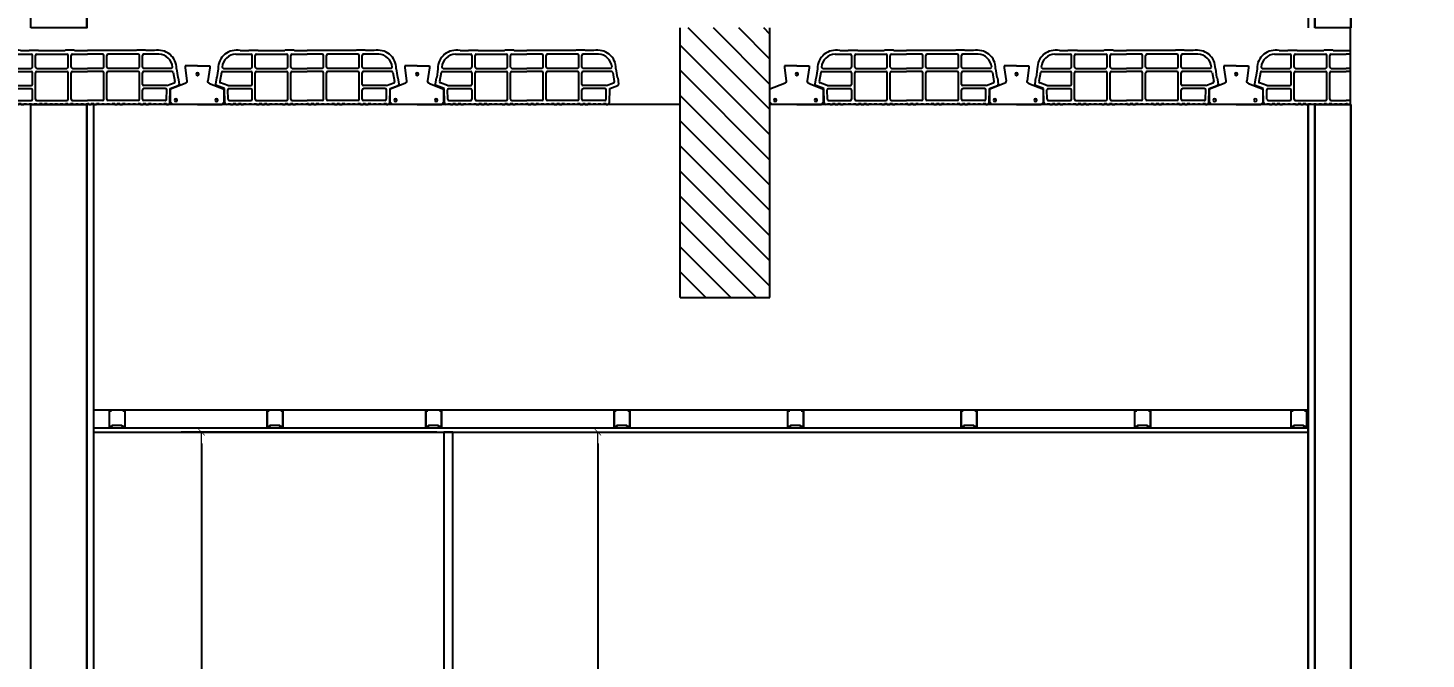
# Model space of a CAD drawing. Header units: metres. Extents: x 126 to 596, y -539 to -70.
# Drawn here: x 350.193 to 353.307, y -380.29 to -378.885 of the extents above; entities that cross this region are included whole.
import ezdxf

# ---------------------------------------------------------------- set-up
doc = ezdxf.new("R2010")
doc.units = ezdxf.units.M
doc.header["$LTSCALE"] = 10
for name, color, linetype in [('01', 1, 'Continuous'), ('02', 2, 'Continuous'), ('02-LH ladrillo hueco 02', 1, 'Continuous'), ('1_MUROS', 6, 'Continuous'), ('A- Hatch Hormigon', 255, 'Continuous'), ('A-Aberturas', 2, 'Continuous'), ('A-Muros', 4, 'Continuous'), ('A-Revoques', 1, 'Continuous'), ('Corte t', 2, 'Continuous'), ('Losa rap sapito', 251, 'Continuous'), ('PISO', 251, 'Continuous'), ('TM-REVOQUE', 2, 'Continuous'), ('V-01', 1, 'Continuous')]:
    doc.layers.add(name, color=color, linetype=linetype)
doc.layers.add('Dimension', color=3, linetype='Continuous', lineweight=5)
doc.layers.add('M1-Muro Común 20', color=12, linetype='Continuous', transparency=0.5)
doc.styles.add('Verdana', font='verdana.ttf')
doc.dimstyles.new('ST-COTA-25', dxfattribs={"dimscale": 0.25, "dimtxt": 0.3, "dimasz": 0.1, "dimexe": 0.18, "dimexo": 0.0625, "dimgap": 0.09, "dimtad": 1, "dimzin": 1, "dimdsep": 46, "dimtxsty": 'Verdana', "dimblk1": 'COTA_N', "dimblk2": 'COTA_N', "dimsah": 1, "dimcen": 0.09, "dimclrd": 8, "dimclre": 8, "dimclrt": 7, "dimadec": 0, "dimazin": 0, "dimtfac": 1, "dimtix": 1, "dimtmove": 0, "dimatfit": 3, "dimldrblk": 'COTA_N', "dimfxl": 0.18, "dimtolj": 1, "dimtzin": 0, "dimarcsym": 0})

# ---------------------------------------------------------------- blocks, each defined once
blk = doc.blocks.new('COTA_N')
for p, q in [((-1, 0), (0, 0)), ((0, 0.5), (0, -0.5))]:
    blk.add_line(p, q)
at = {"color": 3, "const_width": 0.065}
blk.add_lwpolyline([(0.14, 0.14), (0.28, 0.28), (0, 0), (-0.14, -0.14), (-0.28, -0.28)], dxfattribs=at)
blk = doc.blocks.new('*D121')
at = {"layer": 'Defpoints', "color": 0, "transparency": 16777216}
for p in [(9.8733, 2.67), (9.3337, 0.07), (9.922, 0.07)]:
    blk.add_point(p, dxfattribs=at)
at = {"layer": 'Dimension', "color": 8, "lineweight": -2, "transparency": 16777216}
for p, q in [((9.8577, 2.67), (9.2887, 2.67)), ((9.3337, 2.645), (9.3337, 0.095)), ((9.9063, 0.07), (9.2887, 0.07))]:
    blk.add_line(p, q, dxfattribs=at)
at = {"layer": 'Dimension', "color": 8, "lineweight": -2, "transparency": 16777216, "xscale": 0.025, "yscale": 0.025, "zscale": 0.025}
for p, rotation in [((9.3337, 2.67), 90), ((9.3337, 0.07), 270)]:
    blk.add_blockref('COTA_N', p, dxfattribs=dict(at, rotation=rotation))
at = {"layer": 'Dimension', "color": 2, "transparency": 16777216, "insert": (9.2089, 1.37), "char_height": 0.075, "attachment_point": 5, "rotation": 90, "style": 'Verdana'}
blk.add_mtext('\\A1;2.60\\PCIELORRASO', dxfattribs=at)
blk = doc.blocks.new('*D128')
at = {"layer": 'Defpoints', "color": 0, "transparency": 16777216}
for p in [(10.05, 2.67), (10.05, 0.07), (10.2165, 0.07)]:
    blk.add_point(p, dxfattribs=at)
at = {"layer": 'Dimension', "color": 8, "lineweight": -2, "transparency": 16777216}
for p, q in [((10.0656, 2.67), (10.2615, 2.67)), ((10.2165, 2.645), (10.2165, 0.095)), ((10.0656, 0.07), (10.2615, 0.07))]:
    blk.add_line(p, q, dxfattribs=at)
at = {"layer": 'Dimension', "color": 8, "lineweight": -2, "transparency": 16777216, "xscale": 0.025, "yscale": 0.025, "zscale": 0.025}
for p, rotation in [((10.2165, 2.67), 90), ((10.2165, 0.07), 270)]:
    blk.add_blockref('COTA_N', p, dxfattribs=dict(at, rotation=rotation))
at = {"layer": 'Dimension', "color": 2, "transparency": 16777216, "insert": (10.0916, 1.52), "char_height": 0.075, "attachment_point": 5, "rotation": 90, "style": 'Verdana'}
blk.add_mtext('\\A1;2.60\\PCIELORRASO', dxfattribs=at)
blk = doc.blocks.new('VIGUETA NUEVA')
at = {"layer": '02'}
for p, q in [((852.3054, 1549.6661), (852.2767, 1549.6661)), ((852.2767, 1549.6661), (852.2767, 1549.6611)), ((852.2767, 1549.6611), (852.2809, 1549.6312)), ((852.3054, 1549.6661), (852.3342, 1549.6661)), ((852.3342, 1549.6611), (852.3299, 1549.6312)), ((852.3342, 1549.6661), (852.3342, 1549.6611)), ((852.2769, 1549.6243), (852.2429, 1549.6111)), ((852.2429, 1549.5811), (852.2429, 1549.6111)), ((852.3339, 1549.6243), (852.3679, 1549.6111)), ((852.3679, 1549.5811), (852.3679, 1549.6111)), ((852.2429, 1549.5811), (852.2479, 1549.5761)), ((852.3054, 1549.5761), (852.2479, 1549.5761)), ((852.3054, 1549.5761), (852.3629, 1549.5761)), ((852.3679, 1549.5811), (852.3629, 1549.5761))]:
    blk.add_line(p, q, dxfattribs=at)
for centre, start, end in [((852.2739, 1549.6307), 294.8533, 4.4381), ((852.3369, 1549.6307), 175.5619, 245.1467)]:
    blk.add_arc(centre, 0.00704, start, end, dxfattribs=at)
blk = doc.blocks.new('VIGUETA NUEVA1')
at = {"layer": 'PISO'}
for centre in [(0, -0.02), (-0.0444, -0.0805), (0.0504, -0.0805)]:
    blk.add_circle(centre, 0.00324, dxfattribs=at)
at = {"layer": '1_MUROS'}
blk.add_blockref('VIGUETA NUEVA', (-852.3054, -1549.6661), dxfattribs=at)
blk = doc.blocks.new('Losa rap zapito')
at = {"layer": 'Losa rap sapito'}
for p, q in [((283.7813, -291.7641), (283.8003, -291.7641)), ((283.8012, -291.7632), (283.8205, -291.7632)), ((283.8215, -291.7641), (283.8806, -291.7641)), ((283.9008, -291.7632), (283.8815, -291.7632)), ((283.9018, -291.7641), (283.9304, -291.7641)), ((283.959, -291.7641), (283.9304, -291.7641)), ((283.9599, -291.7632), (283.9792, -291.7632)), ((284.0393, -291.7641), (283.9802, -291.7641)), ((284.0595, -291.7632), (284.0402, -291.7632)), ((284.0795, -291.7641), (284.0605, -291.7641)), ((283.7711, -291.7719), (283.8051, -291.7719)), ((283.808, -291.8006), (283.808, -291.7747)), ((283.8147, -291.8006), (283.8147, -291.7747)), ((283.8176, -291.7719), (283.8844, -291.7719)), ((283.8873, -291.8006), (283.8873, -291.7747)), ((283.8941, -291.8006), (283.8941, -291.7747)), ((283.897, -291.7719), (283.9304, -291.7719)), ((283.9638, -291.7719), (283.9304, -291.7719)), ((283.9667, -291.8006), (283.9667, -291.7747)), ((283.9734, -291.8006), (283.9734, -291.7747)), ((284.0431, -291.7719), (283.9763, -291.7719)), ((284.046, -291.8006), (284.046, -291.7747)), ((284.0527, -291.8006), (284.0527, -291.7747)), ((284.0896, -291.7719), (284.0556, -291.7719)), ((283.7282, -291.8243), (283.7262, -291.8386)), ((283.732, -291.8042), (283.7293, -291.8235)), ((283.7394, -291.8124), (283.7357, -291.8329)), ((283.7422, -291.8103), (283.8051, -291.8103)), ((283.7437, -291.8035), (283.8051, -291.8035)), ((283.7534, -291.8103), (283.8051, -291.8103)), ((283.808, -291.8391), (283.808, -291.8132)), ((283.8147, -291.8721), (283.8147, -291.8132)), ((283.8176, -291.8035), (283.8844, -291.8035)), ((283.8176, -291.8103), (283.8844, -291.8103)), ((283.8873, -291.8721), (283.8873, -291.8132)), ((283.8941, -291.8721), (283.8941, -291.8132)), ((283.897, -291.8035), (283.9304, -291.8035)), ((283.897, -291.8103), (283.9304, -291.8103)), ((283.9638, -291.8035), (283.9304, -291.8035)), ((283.9638, -291.8103), (283.9304, -291.8103)), ((283.9667, -291.8721), (283.9667, -291.8132)), ((283.9734, -291.8721), (283.9734, -291.8132)), ((284.0431, -291.8035), (283.9763, -291.8035)), ((284.0431, -291.8103), (283.9763, -291.8103)), ((284.046, -291.8721), (284.046, -291.8132)), ((284.0527, -291.8391), (284.0527, -291.8132)), ((284.117, -291.8035), (284.0556, -291.8035)), ((284.1186, -291.8103), (284.0556, -291.8103)), ((284.1073, -291.8103), (284.0556, -291.8103)), ((284.1214, -291.8124), (284.125, -291.8329)), ((284.1287, -291.8042), (284.1314, -291.8235)), ((284.1325, -291.8243), (284.1346, -291.8386)), ((283.7459, -291.8484), (283.728, -291.8417)), ((283.7534, -291.842), (283.7376, -291.836)), ((283.7466, -291.8799), (283.7459, -291.8484)), ((283.7534, -291.842), (283.8051, -291.842)), ((283.7542, -291.8721), (283.7536, -291.851)), ((283.7565, -291.8487), (283.8051, -291.8487)), ((283.808, -291.8721), (283.808, -291.8516)), ((284.0527, -291.8721), (284.0527, -291.8516)), ((284.1073, -291.842), (284.0556, -291.842)), ((284.1043, -291.8487), (284.0556, -291.8487)), ((284.1066, -291.8721), (284.1071, -291.851)), ((284.1073, -291.842), (284.1232, -291.836)), ((284.1141, -291.8799), (284.1149, -291.8484)), ((284.1149, -291.8484), (284.1327, -291.8417)), ((283.7541, -291.8836), (283.7504, -291.8836)), ((283.7541, -291.8836), (283.7516, -291.8836)), ((283.7541, -291.8836), (283.7516, -291.8836)), ((283.7541, -291.8836), (283.7541, -291.8827)), ((283.7541, -291.8827), (283.7598, -291.8827)), ((283.7571, -291.8749), (283.8051, -291.8749)), ((283.7598, -291.8836), (283.7598, -291.8827)), ((283.7598, -291.8836), (283.7656, -291.8836)), ((283.7714, -291.8827), (283.7656, -291.8827)), ((283.7656, -291.8836), (283.7656, -291.8827)), ((283.7714, -291.8836), (283.7714, -291.8827)), ((283.7714, -291.8836), (283.7772, -291.8836)), ((283.7772, -291.8836), (283.7772, -291.8827)), ((283.783, -291.8827), (283.7772, -291.8827)), ((283.783, -291.8836), (283.783, -291.8827)), ((283.783, -291.8836), (283.7887, -291.8836)), ((283.7887, -291.8836), (283.7887, -291.8827)), ((283.7887, -291.8827), (283.7945, -291.8827)), ((283.7945, -291.8836), (283.7945, -291.8827)), ((283.8003, -291.8836), (283.7945, -291.8836)), ((283.8003, -291.8827), (283.8061, -291.8827)), ((283.8003, -291.8836), (283.8003, -291.8827)), ((283.8061, -291.8836), (283.8061, -291.8827)), ((283.8119, -291.8836), (283.8061, -291.8836)), ((283.8119, -291.8827), (283.8176, -291.8827)), ((283.8119, -291.8836), (283.8119, -291.8827)), ((283.8119, -291.8827), (283.8176, -291.8827)), ((283.8176, -291.8749), (283.8844, -291.8749)), ((283.8176, -291.8836), (283.8176, -291.8827)), ((283.8176, -291.8836), (283.8234, -291.8836)), ((283.8292, -291.8827), (283.8234, -291.8827)), ((283.8234, -291.8836), (283.8234, -291.8827)), ((283.8292, -291.8836), (283.8292, -291.8827)), ((283.8292, -291.8836), (283.835, -291.8836)), ((283.835, -291.8836), (283.835, -291.8827)), ((283.8408, -291.8827), (283.835, -291.8827)), ((283.8408, -291.8836), (283.8408, -291.8827)), ((283.8408, -291.8836), (283.8465, -291.8836)), ((283.8465, -291.8836), (283.8465, -291.8827)), ((283.8465, -291.8827), (283.8523, -291.8827)), ((283.8523, -291.8836), (283.8523, -291.8827)), ((283.8581, -291.8836), (283.8523, -291.8836)), ((283.8581, -291.8827), (283.8639, -291.8827)), ((283.8581, -291.8836), (283.8581, -291.8827)), ((283.8639, -291.8836), (283.8639, -291.8827)), ((283.8697, -291.8836), (283.8639, -291.8836)), ((283.8697, -291.8827), (283.8755, -291.8827)), ((283.8697, -291.8836), (283.8697, -291.8827)), ((283.8697, -291.8827), (283.8755, -291.8827)), ((283.8755, -291.8836), (283.8755, -291.8827)), ((283.8755, -291.8836), (283.8812, -291.8836)), ((283.887, -291.8827), (283.8812, -291.8827)), ((283.8812, -291.8836), (283.8812, -291.8827)), ((283.887, -291.8836), (283.887, -291.8827)), ((283.887, -291.8836), (283.8928, -291.8836)), ((283.8928, -291.8836), (283.8928, -291.8827)), ((283.8986, -291.8827), (283.8928, -291.8827)), ((283.897, -291.8749), (283.9304, -291.8749)), ((283.8986, -291.8836), (283.8986, -291.8827)), ((283.8986, -291.8836), (283.9044, -291.8836)), ((283.9044, -291.8836), (283.9044, -291.8827)), ((283.9044, -291.8827), (283.9101, -291.8827)), ((283.9101, -291.8836), (283.9101, -291.8827)), ((283.9159, -291.8836), (283.9101, -291.8836)), ((283.9159, -291.8827), (283.9217, -291.8827)), ((283.9159, -291.8836), (283.9159, -291.8827)), ((283.9217, -291.8836), (283.9217, -291.8827)), ((283.9275, -291.8836), (283.9217, -291.8836)), ((283.9275, -291.8836), (283.9275, -291.8827)), ((283.9275, -291.8827), (283.9304, -291.8827)), ((283.9638, -291.8749), (283.9304, -291.8749)), ((283.9333, -291.8827), (283.9304, -291.8827)), ((283.9333, -291.8836), (283.9333, -291.8827)), ((283.9333, -291.8836), (283.939, -291.8836)), ((283.9448, -291.8827), (283.939, -291.8827)), ((283.939, -291.8836), (283.939, -291.8827)), ((283.9448, -291.8836), (283.9448, -291.8827)), ((283.9448, -291.8836), (283.9506, -291.8836)), ((283.9506, -291.8836), (283.9506, -291.8827)), ((283.9564, -291.8827), (283.9506, -291.8827)), ((283.9564, -291.8836), (283.9564, -291.8827)), ((283.9622, -291.8836), (283.9564, -291.8836)), ((283.9622, -291.8836), (283.9622, -291.8827)), ((283.9622, -291.8827), (283.9679, -291.8827)), ((283.9679, -291.8836), (283.9679, -291.8827)), ((283.9737, -291.8836), (283.9679, -291.8836)), ((283.9737, -291.8827), (283.9795, -291.8827)), ((283.9737, -291.8836), (283.9737, -291.8827)), ((284.0431, -291.8749), (283.9763, -291.8749)), ((283.9795, -291.8836), (283.9795, -291.8827)), ((283.9853, -291.8836), (283.9795, -291.8836)), ((283.9911, -291.8827), (283.9853, -291.8827)), ((283.9853, -291.8836), (283.9853, -291.8827)), ((283.9911, -291.8827), (283.9853, -291.8827)), ((283.9911, -291.8836), (283.9911, -291.8827)), ((283.9911, -291.8836), (283.9968, -291.8836)), ((284.0026, -291.8827), (283.9968, -291.8827)), ((283.9968, -291.8836), (283.9968, -291.8827)), ((284.0026, -291.8836), (284.0026, -291.8827)), ((284.0026, -291.8836), (284.0084, -291.8836)), ((284.0084, -291.8836), (284.0084, -291.8827)), ((284.0142, -291.8827), (284.0084, -291.8827)), ((284.0142, -291.8836), (284.0142, -291.8827)), ((284.02, -291.8836), (284.0142, -291.8836)), ((284.02, -291.8836), (284.02, -291.8827)), ((284.02, -291.8827), (284.0258, -291.8827)), ((284.0258, -291.8836), (284.0258, -291.8827)), ((284.0315, -291.8836), (284.0258, -291.8836)), ((284.0315, -291.8827), (284.0373, -291.8827)), ((284.0315, -291.8836), (284.0315, -291.8827)), ((284.0373, -291.8836), (284.0373, -291.8827)), ((284.0431, -291.8836), (284.0373, -291.8836)), ((284.0489, -291.8827), (284.0431, -291.8827)), ((284.0431, -291.8836), (284.0431, -291.8827)), ((284.0489, -291.8827), (284.0431, -291.8827)), ((284.0489, -291.8836), (284.0489, -291.8827)), ((284.0489, -291.8836), (284.0547, -291.8836)), ((284.0604, -291.8827), (284.0547, -291.8827)), ((284.0547, -291.8836), (284.0547, -291.8827)), ((284.1037, -291.8749), (284.0556, -291.8749)), ((284.0604, -291.8836), (284.0604, -291.8827)), ((284.0604, -291.8836), (284.0662, -291.8836)), ((284.0662, -291.8836), (284.0662, -291.8827)), ((284.072, -291.8827), (284.0662, -291.8827)), ((284.072, -291.8836), (284.072, -291.8827)), ((284.0778, -291.8836), (284.072, -291.8836)), ((284.0778, -291.8836), (284.0778, -291.8827)), ((284.0778, -291.8827), (284.0836, -291.8827)), ((284.0836, -291.8836), (284.0836, -291.8827)), ((284.0893, -291.8836), (284.0836, -291.8836)), ((284.0893, -291.8827), (284.0951, -291.8827)), ((284.0893, -291.8836), (284.0893, -291.8827)), ((284.0951, -291.8836), (284.0951, -291.8827)), ((284.1009, -291.8836), (284.0951, -291.8836)), ((284.1009, -291.8836), (284.1009, -291.8827)), ((284.1067, -291.8827), (284.1009, -291.8827)), ((284.1067, -291.8836), (284.1067, -291.8827)), ((284.1067, -291.8836), (284.1092, -291.8836)), ((284.1067, -291.8836), (284.1092, -291.8836)), ((284.1067, -291.8836), (284.1103, -291.8836))]:
    blk.add_line(p, q, dxfattribs=at)
for centre, radius, start, end in [((283.7724, -291.8035), 0.0404, 77.2971, 181.0135), ((283.8012, -291.7641), 0.000963, 90, 180), ((283.8205, -291.7641), 0.000963, 0, 90), ((283.8815, -291.7641), 0.000963, 90, 180), ((283.9008, -291.7641), 0.000963, 0, 90), ((283.9599, -291.7641), 0.000963, 90, 180), ((283.9792, -291.7641), 0.000963, 0, 90), ((284.0402, -291.7641), 0.000963, 90, 180), ((284.0595, -291.7641), 0.000963, 0, 90), ((284.0883, -291.8035), 0.0404, 358.9865, 102.7029), ((283.7724, -291.8035), 0.0317, 92.259, 174.7894), ((283.8051, -291.7747), 0.00289, 0, 90), ((283.8176, -291.7747), 0.00289, 90, 180), ((283.8844, -291.7747), 0.00289, 0, 90), ((283.897, -291.7747), 0.00289, 90, 180), ((283.9638, -291.7747), 0.00289, 0, 90), ((283.9763, -291.7747), 0.00289, 90, 180), ((284.0431, -291.7747), 0.00289, 0, 90), ((284.0556, -291.7747), 0.00289, 90, 180), ((284.0883, -291.8035), 0.0317, 5.2106, 87.741), ((283.7292, -291.8244), 0.000963, 81.8699, 171.8699), ((283.7422, -291.8132), 0.00289, 90, 165.2593), ((283.7437, -291.8006), 0.00289, 180.2316, 270), ((283.8051, -291.8006), 0.00289, 270, 0), ((283.8051, -291.8132), 0.00289, 0, 90), ((283.8176, -291.8006), 0.00289, 180, 270), ((283.8176, -291.8132), 0.00289, 90, 180), ((283.8844, -291.8006), 0.00289, 270, 0), ((283.8844, -291.8132), 0.00289, 0, 90), ((283.897, -291.8006), 0.00289, 180, 270), ((283.897, -291.8132), 0.00289, 90, 180), ((283.9638, -291.8006), 0.00289, 270, 0), ((283.9638, -291.8132), 0.00289, 0, 90), ((283.9763, -291.8006), 0.00289, 180, 270), ((283.9763, -291.8132), 0.00289, 90, 180), ((284.0431, -291.8006), 0.00289, 270, 0), ((284.0431, -291.8132), 0.00289, 0, 90), ((284.0556, -291.8006), 0.00289, 180, 270), ((284.0556, -291.8132), 0.00289, 90, 180), ((284.117, -291.8006), 0.00289, 270, 359.7684), ((284.1186, -291.8132), 0.00289, 14.7407, 90), ((284.1316, -291.8244), 0.000963, 8.1301, 98.1301), ((283.729, -291.839), 0.00289, 171.8699, 249.444), ((283.7386, -291.8333), 0.00289, 171.8699, 249.444), ((283.7565, -291.8516), 0.00289, 90, 168.5947), ((283.8051, -291.8391), 0.00289, 270, 0), ((283.8051, -291.8516), 0.00289, 0, 90), ((284.0556, -291.8391), 0.00289, 180, 270), ((284.0556, -291.8516), 0.00289, 90, 180), ((284.1043, -291.8516), 0.00289, 11.4053, 90), ((284.1222, -291.8333), 0.00289, 290.556, 8.1301), ((284.1317, -291.839), 0.00289, 290.556, 8.1301), ((283.7505, -291.8797), 0.0039, 182.4799, 268.1248), ((283.7571, -291.8721), 0.00289, 180, 271.41), ((283.8051, -291.8721), 0.00289, 270, 0), ((283.8176, -291.8721), 0.00289, 180, 270), ((283.8844, -291.8721), 0.00289, 270, 0), ((283.897, -291.8721), 0.00289, 180, 270), ((283.9638, -291.8721), 0.00289, 270, 0), ((283.9763, -291.8721), 0.00289, 180, 270), ((284.0431, -291.8721), 0.00289, 270, 0), ((284.0556, -291.8721), 0.00289, 180, 270), ((284.1037, -291.8721), 0.00289, 268.59, 0), ((284.1102, -291.8797), 0.0039, 271.8752, 357.5201)]:
    blk.add_arc(centre, radius, start, end, dxfattribs=at)
blk = doc.blocks.new('A$C62401038')
at = {"layer": 'A- Hatch Hormigon'}
h = blk.add_hatch(dxfattribs=at)
h.set_pattern_fill('ANSI31', color=256, scale=0.0125, angle=-90, style=0)
h.paths.add_polyline_path([(5.1492, -0.6), (5.3492, -0.6), (5.3492, 0), (5.1492, 0)])
h.paths.add_polyline_path([(10.3997, -0.6), (10.5997, -0.6), (10.5997, 0), (10.3997, 0)])
h.paths.add_polyline_path([(14.1499, 0), (14.1499, -0.6), (14.3499, -0.6), (14.3499, 0)])
h.paths.add_polyline_path([(16.85, 0), (16.85, -0.6), (17.05, -0.6), (17.05, 0)])
h.paths.add_polyline_path([(23.5997, 0), (23.5997, -0.6), (23.7997, -0.6), (23.8, -0.12), (24.2989, -0.12), (24.2989, 0), (24.1189, 0)])
at = {"layer": 'M1-Muro Común 20', "transparency": 33554687}
h = blk.add_hatch(dxfattribs=at)
h.set_pattern_fill('ANGLE', color=114)
h.set_pattern_definition([(0, (-341.2456, 358.885), (0, 6.985), [5.08, -1.905]), (90, (-341.2456, 358.885), (-6.985, 4e-16), [5.08, -1.905])])
h.paths.add_polyline_path([(0.2, 0), (-0.5007, 0), (-0.5003, -0.12), (0, -0.12), (0, -0.6), (0.2, -0.6)])
h.paths.add_polyline_path([(5.3492, 0), (5.1492, 0), (5.1492, -0.6), (5.3492, -0.6)])
h.paths.add_polyline_path([(10.5997, 0), (10.3997, 0), (10.3997, -0.6), (10.5997, -0.6)])
h.paths.add_polyline_path([(14.3499, 0), (14.1499, 0), (14.1499, -0.6), (14.3499, -0.6)])
h.paths.add_polyline_path([(17.15, 0), (16.95, 0), (16.95, -0.6), (17.15, -0.6)])
h.paths.add_polyline_path([(23.8, -0.12), (24.1043, -0.12), (24.1043, 0), (23.5997, 0), (23.5997, -0.6), (23.7997, -0.6)])
h.paths.add_polyline_path([(24.2989, 0), (24.1189, 0), (24.1043, 0), (24.1043, -0.12), (24.2989, -0.12)])
at = {"color": 5}
for p, q in [((10.3997, -0.6), (10.3997, 0)), ((10.5997, -0.6), (10.5997, 0)), ((11.893, -0.17), (11.893, 0)), ((10.3997, -0.17), (5.3492, -0.17)), ((11.893, -0.17), (10.5997, -0.17)), ((10.3997, -0.6), (10.5997, -0.6))]:
    blk.add_line(p, q, dxfattribs=at)
at = {"layer": '01', "linetype": 'Continuous'}
for points in [[(9.0933, 2.72), (9.8433, 2.72), (9.8433, 2.72), (11.7983, 2.72)], [(9.0933, 2.68), (9.8833, 2.68), (9.8833, 2.68), (11.7983, 2.68)], [(9.0933, 2.67), (9.8933, 2.67), (9.8933, 2.67), (11.7983, 2.67)]]:
    blk.add_lwpolyline(points, dxfattribs=at)
at = {"layer": '02-LH ladrillo hueco 02'}
for p, q in [((8.9533, 0), (8.9533, 3.4)), ((9.0783, 0), (9.0783, 3.4))]:
    blk.add_line(p, q, dxfattribs=at)
at = {"layer": 'A-Aberturas'}
blk.add_lwpolyline([(9.8933, 0.07), (9.8933, 2.67), (9.8733, 2.67), (9.8733, 0.07), (9.8933, 0.07)], dxfattribs=at)
at = {"layer": 'A-Muros'}
for p, q in [((11.8133, 3.4), (11.8133, 0)), ((11.8933, 3.4), (11.8933, 0))]:
    blk.add_line(p, q, dxfattribs=at)
for points in [[(8.9533, 0), (8.9533, 3.4), (9.078, 3.4), (9.078, 0), (8.958, 0)], [(11.813, 0), (11.813, 3.4), (11.893, 3.4), (11.893, 0), (11.813, 0)]]:
    blk.add_lwpolyline(points, close=True, dxfattribs=at)
at = {"layer": 'A-Revoques'}
blk.add_line((11.7983, 3.4), (11.7983, 0), dxfattribs=at)
at = {"layer": 'Dimension'}
blk.add_lwpolyline([(9.8933, 1.87), (9.8933, 2.67)], dxfattribs=at)
at = {"layer": 'Losa rap sapito'}
for p, q in [((11.7237, -0.0582), (11.7577, -0.0582)), ((11.7338, -0.0505), (11.7528, -0.0505)), ((11.7538, -0.0496), (11.7731, -0.0496)), ((11.7605, -0.087), (11.7605, -0.0611)), ((11.7673, -0.087), (11.7673, -0.0611)), ((11.7702, -0.0582), (11.837, -0.0582)), ((11.774, -0.0505), (11.8331, -0.0505)), ((11.8534, -0.0496), (11.8341, -0.0496)), ((11.8399, -0.087), (11.8399, -0.0611)), ((11.8466, -0.087), (11.8466, -0.0611)), ((11.8495, -0.0582), (11.8829, -0.0582)), ((11.8543, -0.0505), (11.893, -0.0505)), ((11.893, -0.0582), (11.8829, -0.0582)), ((11.6846, -0.0906), (11.6818, -0.1098)), ((11.6963, -0.0899), (11.7577, -0.0899)), ((11.7702, -0.0899), (11.837, -0.0899)), ((11.8495, -0.0899), (11.8829, -0.0899)), ((11.893, -0.0899), (11.8829, -0.0899)), ((11.6808, -0.1107), (11.6787, -0.125)), ((11.6919, -0.0988), (11.6883, -0.1193)), ((11.706, -0.1284), (11.6901, -0.1224)), ((11.6947, -0.0967), (11.7577, -0.0967)), ((11.706, -0.0967), (11.7577, -0.0967)), ((11.7605, -0.1255), (11.7605, -0.0995)), ((11.7673, -0.1584), (11.7673, -0.0995)), ((11.7702, -0.0967), (11.837, -0.0967)), ((11.8399, -0.1584), (11.8399, -0.0995)), ((11.8466, -0.1584), (11.8466, -0.0995)), ((11.8495, -0.0967), (11.8829, -0.0967)), ((11.893, -0.0967), (11.8829, -0.0967)), ((11.6984, -0.1348), (11.6806, -0.1281)), ((11.6992, -0.1663), (11.6984, -0.1348)), ((11.706, -0.1284), (11.7577, -0.1284)), ((11.7067, -0.1585), (11.7062, -0.1374)), ((11.709, -0.1351), (11.7577, -0.1351)), ((11.7605, -0.1584), (11.7605, -0.138)), ((11.7066, -0.17), (11.703, -0.17)), ((11.7066, -0.17), (11.7041, -0.17)), ((11.7066, -0.17), (11.7041, -0.17)), ((11.7066, -0.17), (11.7066, -0.169)), ((11.7066, -0.169), (11.7124, -0.169)), ((11.7096, -0.1613), (11.7577, -0.1613)), ((11.7124, -0.17), (11.7124, -0.169)), ((11.7124, -0.17), (11.7182, -0.17)), ((11.724, -0.169), (11.7182, -0.169)), ((11.7182, -0.17), (11.7182, -0.169)), ((11.724, -0.17), (11.724, -0.169)), ((11.724, -0.17), (11.7297, -0.17)), ((11.7297, -0.17), (11.7297, -0.169)), ((11.7355, -0.169), (11.7297, -0.169)), ((11.7355, -0.17), (11.7355, -0.169)), ((11.7355, -0.17), (11.7413, -0.17)), ((11.7413, -0.17), (11.7413, -0.169)), ((11.7413, -0.169), (11.7471, -0.169)), ((11.7471, -0.17), (11.7471, -0.169)), ((11.7529, -0.17), (11.7471, -0.17)), ((11.7529, -0.169), (11.7586, -0.169)), ((11.7529, -0.17), (11.7529, -0.169)), ((11.7586, -0.17), (11.7586, -0.169)), ((11.7644, -0.17), (11.7586, -0.17)), ((11.7644, -0.169), (11.7702, -0.169)), ((11.7644, -0.17), (11.7644, -0.169)), ((11.7644, -0.169), (11.7702, -0.169)), ((11.7702, -0.1613), (11.837, -0.1613)), ((11.7702, -0.17), (11.7702, -0.169)), ((11.7702, -0.17), (11.776, -0.17)), ((11.7818, -0.169), (11.776, -0.169)), ((11.776, -0.17), (11.776, -0.169)), ((11.7818, -0.17), (11.7818, -0.169)), ((11.7818, -0.17), (11.7875, -0.17)), ((11.7875, -0.17), (11.7875, -0.169)), ((11.7933, -0.169), (11.7875, -0.169)), ((11.7933, -0.17), (11.7933, -0.169)), ((11.7933, -0.17), (11.7991, -0.17)), ((11.7991, -0.17), (11.7991, -0.169)), ((11.7991, -0.169), (11.8049, -0.169)), ((11.8049, -0.17), (11.8049, -0.169)), ((11.8107, -0.17), (11.8049, -0.17)), ((11.8107, -0.169), (11.8164, -0.169)), ((11.8107, -0.17), (11.8107, -0.169)), ((11.8164, -0.17), (11.8164, -0.169)), ((11.8222, -0.17), (11.8164, -0.17)), ((11.8222, -0.169), (11.828, -0.169)), ((11.8222, -0.17), (11.8222, -0.169)), ((11.8222, -0.169), (11.828, -0.169)), ((11.828, -0.17), (11.828, -0.169)), ((11.828, -0.17), (11.8338, -0.17)), ((11.8396, -0.169), (11.8338, -0.169)), ((11.8338, -0.17), (11.8338, -0.169)), ((11.8396, -0.17), (11.8396, -0.169)), ((11.8396, -0.17), (11.8453, -0.17)), ((11.8453, -0.17), (11.8453, -0.169)), ((11.8511, -0.169), (11.8453, -0.169)), ((11.8495, -0.1613), (11.8829, -0.1613)), ((11.8511, -0.17), (11.8511, -0.169)), ((11.8511, -0.17), (11.8569, -0.17)), ((11.8569, -0.17), (11.8569, -0.169)), ((11.8569, -0.169), (11.8627, -0.169)), ((11.8627, -0.17), (11.8627, -0.169)), ((11.8685, -0.17), (11.8627, -0.17)), ((11.8685, -0.169), (11.8743, -0.169)), ((11.8685, -0.17), (11.8685, -0.169)), ((11.8743, -0.17), (11.8743, -0.169)), ((11.88, -0.17), (11.8743, -0.17)), ((11.88, -0.17), (11.88, -0.169)), ((11.88, -0.169), (11.8829, -0.169)), ((11.893, -0.1613), (11.8829, -0.1613)), ((11.8858, -0.169), (11.8829, -0.169)), ((11.8858, -0.17), (11.8858, -0.169)), ((11.8858, -0.17), (11.8916, -0.17))]:
    blk.add_line(p, q, dxfattribs=at)
for centre, radius, start, end in [((11.725, -0.0899), 0.0404, 77.2971, 181.0135), ((11.725, -0.0899), 0.0317, 92.259, 174.7894), ((11.7538, -0.0505), 0.000963, 90, 180), ((11.7577, -0.0611), 0.00289, 0, 90), ((11.7702, -0.0611), 0.00289, 90, 180), ((11.7731, -0.0505), 0.000963, 0, 90), ((11.8341, -0.0505), 0.000963, 90, 180), ((11.837, -0.0611), 0.00289, 0, 90), ((11.8495, -0.0611), 0.00289, 90, 180), ((11.8534, -0.0505), 0.000963, 0, 90), ((11.6963, -0.087), 0.00289, 180.2316, 270), ((11.7577, -0.087), 0.00289, 270, 0), ((11.7702, -0.087), 0.00289, 180, 270), ((11.837, -0.087), 0.00289, 270, 0), ((11.8495, -0.087), 0.00289, 180, 270), ((11.6817, -0.1108), 0.000963, 81.8699, 171.8699), ((11.6911, -0.1197), 0.00289, 171.8699, 249.444), ((11.6947, -0.0995), 0.00289, 90, 165.2593), ((11.7577, -0.0995), 0.00289, 0, 90), ((11.7702, -0.0995), 0.00289, 90, 180), ((11.837, -0.0995), 0.00289, 0, 90), ((11.8495, -0.0995), 0.00289, 90, 180), ((11.6816, -0.1254), 0.00289, 171.8699, 249.444), ((11.709, -0.138), 0.00289, 90, 168.5947), ((11.7577, -0.1255), 0.00289, 270, 0), ((11.7577, -0.138), 0.00289, 0, 90), ((11.7031, -0.1661), 0.0039, 182.4799, 268.1248), ((11.7096, -0.1584), 0.00289, 180, 271.41), ((11.7577, -0.1584), 0.00289, 270, 0), ((11.7702, -0.1584), 0.00289, 180, 270), ((11.837, -0.1584), 0.00289, 270, 0), ((11.8495, -0.1584), 0.00289, 180, 270)]:
    blk.add_arc(centre, radius, start, end, dxfattribs=at)
at = {"layer": 'TM-REVOQUE'}
blk.add_line((11.7983, 0.07), (11.7983, 3.4), dxfattribs=at)
for points in [[(9.0933, 3.4), (9.0933, 0.04)], [(11.7983, 3.4), (11.7983, 0.04)]]:
    blk.add_lwpolyline(points, dxfattribs=at)
at = {"layer": 'V-01', "const_width": 0.005}
for points in [[(9.1333, 2.7175), (9.1283, 2.7175), (9.1283, 2.6825), (9.1333, 2.6825), (9.1356, 2.6854), (9.155, 2.6854), (9.1583, 2.6825), (9.1633, 2.6825), (9.1633, 2.7175), (9.1583, 2.7175)], [(9.4847, 2.7175), (9.4797, 2.7175), (9.4797, 2.6825), (9.4847, 2.6825), (9.4871, 2.6854), (9.5064, 2.6854), (9.5097, 2.6825), (9.5147, 2.6825), (9.5147, 2.7175), (9.5097, 2.7175)], [(9.838, 2.7175), (9.833, 2.7175), (9.833, 2.6825), (9.838, 2.6825), (9.8403, 2.6854), (9.8597, 2.6854), (9.863, 2.6825), (9.868, 2.6825), (9.868, 2.7175), (9.863, 2.7175)], [(10.2577, 2.7175), (10.2527, 2.7175), (10.2527, 2.6825), (10.2577, 2.6825), (10.26, 2.6854), (10.2794, 2.6854), (10.2827, 2.6825), (10.2877, 2.6825), (10.2877, 2.7175), (10.2827, 2.7175)], [(10.6442, 2.7175), (10.6392, 2.7175), (10.6392, 2.6825), (10.6442, 2.6825), (10.6465, 2.6854), (10.6659, 2.6854), (10.6692, 2.6825), (10.6742, 2.6825), (10.6742, 2.7175), (10.6692, 2.7175)], [(11.0307, 2.7175), (11.0257, 2.7175), (11.0257, 2.6825), (11.0307, 2.6825), (11.033, 2.6854), (11.0524, 2.6854), (11.0557, 2.6825), (11.0607, 2.6825), (11.0607, 2.7175), (11.0557, 2.7175)], [(11.4171, 2.7175), (11.4121, 2.7175), (11.4121, 2.6825), (11.4171, 2.6825), (11.4195, 2.6854), (11.4388, 2.6854), (11.4421, 2.6825), (11.4471, 2.6825), (11.4471, 2.7175), (11.4421, 2.7175)], [(11.7652, 2.7175), (11.7602, 2.7175), (11.7602, 2.6825), (11.7652, 2.6825), (11.7676, 2.6854), (11.7869, 2.6854), (11.7902, 2.6825), (11.7952, 2.6825), (11.7952, 2.7175), (11.7902, 2.7175)]]:
    blk.add_lwpolyline(points, dxfattribs=at)
at = {"layer": 'A-Muros'}
for p in [(-274.8508, 291.7136), (-274.3613, 291.7136), (-273.8719, 291.7136), (-273.0263, 291.7136), (-272.5369, 291.7136)]:
    blk.add_blockref('Losa rap zapito', p, dxfattribs=at)
at = {"layer": 'Corte t', "xscale": -0.9559179682510148, "yscale": 0.9559179682510148, "zscale": 0.9559179682510148}
for p in [(9.3245, -0.084), (9.8139, -0.084), (10.6595, -0.084), (11.1489, -0.084), (11.6383, -0.084)]:
    blk.add_blockref('VIGUETA NUEVA1', p, dxfattribs=at)
at = {"layer": 'Dimension'}
dim = blk.add_linear_dim(base=(9.3337, 0.07), p1=(9.8733, 2.67), p2=(9.922, 0.07), angle=90, text='<>\\PCIELORRASO', dimstyle='ST-COTA-25', override={"dimclrt": 2}, dxfattribs=at)
dim.commit()
dim.dimension.update_dxf_attribs({"geometry": '*D121', "text_midpoint": (9.2089, 1.37)})
dim = blk.add_linear_dim(base=(10.2165, 0.07), p1=(10.05, 2.67), p2=(10.05, 0.07), angle=90, text='<>\\PCIELORRASO', dimstyle='ST-COTA-25', override={"dimclrt": 2}, dxfattribs=at)
dim.commit()
dim.dimension.update_dxf_attribs({"geometry": '*D128', "text_midpoint": (10.2165, 1.52), "dimtype": 128})

msp = doc.modelspace()

# ---------------------------------------------------------------- block references
for p in [(341.2456, -378.8848, 0), (341.2456, -382.4548, 0)]:
    msp.add_blockref('A$C62401038', p)

doc.saveas('drawing.dxf')
